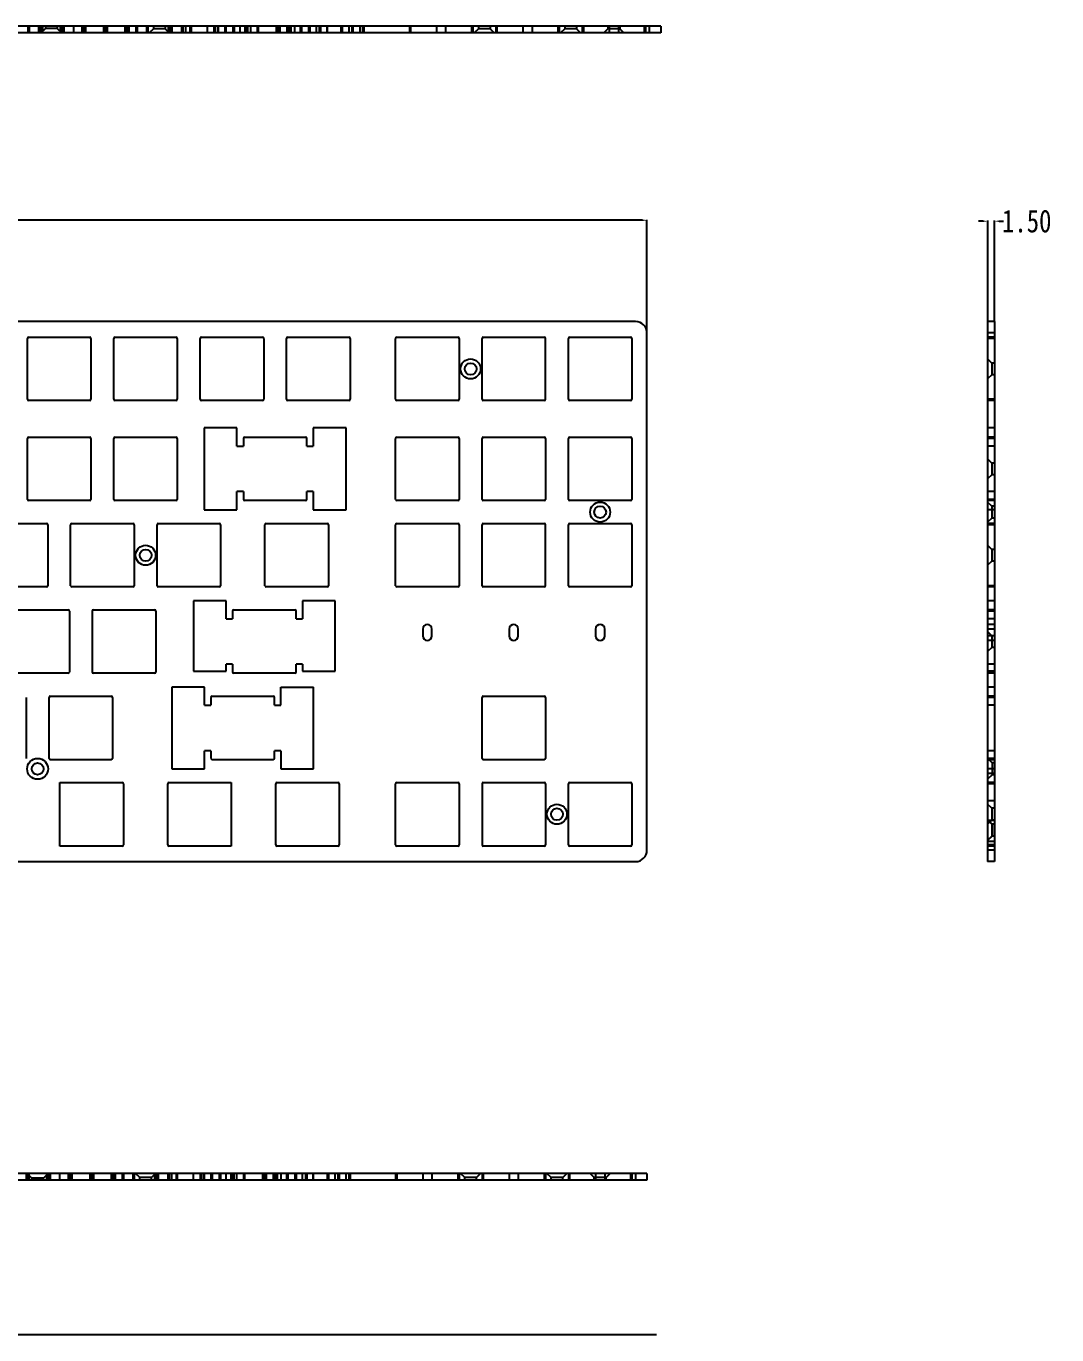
# Model space of a CAD drawing. Header units: inches. Extents: x -431 to 69, y 16 to 674.
# Drawn here: x -157.8 to 69, y 386.5 to 674.4 of the extents above; entities that cross this region are included whole.
import ezdxf

# ---------------------------------------------------------------- set-up
doc = ezdxf.new("R2010")
doc.units = ezdxf.units.IN
doc.header["$LTSCALE"] = 2.568399
doc.header["$MEASUREMENT"] = 0
doc.header["$PDMODE"] = 3
doc.header["$PDSIZE"] = 0.3125
doc.layers.get('0').update_dxf_attribs({"linetype": 'CONTINUOUS'})
doc.layers.get('Defpoints').update_dxf_attribs({"linetype": 'CONTINUOUS'})
doc.styles.get("Standard").update_dxf_attribs({"font": 'txt', "width": 0.8})
doc.dimstyles.get("Standard").update_dxf_attribs({"dimtxt": 5, "dimasz": 1, "dimexe": 0.125, "dimexo": 0.0625, "dimgap": 0.09, "dimtad": 0, "dimtih": 1, "dimtoh": 1, "dimzin": 4, "dimdsep": 46, "dimtxsty": 'Standard', "dimblk": '_FILLED', "dimcen": 0.09, "dimazin": 1, "dimtp": 0.01, "dimtm": 0.01, "dimtfac": 1, "dimtofl": 0, "dimtmove": 0, "dimatfit": 3, "dimldrblk": '_FILLED', "dimfxl": 1, "dimtolj": 1, "dimtzin": 4, "dimarcsym": 0})

# ---------------------------------------------------------------- blocks, each defined once
blk = doc.blocks.new('_FILLED')
at = {"color": 0, "linetype": 'ByBlock'}
blk.add_solid([(0, 0), (-1, 0.17), (-1, -0.17)], dxfattribs=at)
blk = doc.blocks.new('*D2')
at = {"color": 0, "lineweight": -2, "transparency": 16777216}
for p, q in [((-369.81, 606.94), (-369.81, 631.8)), ((-368.81, 631.68), (-205.26, 631.68)), ((-22.21, 631.68), (-185.75, 631.68)), ((-21.21, 606.94), (-21.21, 631.8))]:
    blk.add_line(p, q, dxfattribs=at)
at = {"layer": 'Defpoints', "color": 0, "transparency": 16777216}
for p in [(-21.21, 631.68), (-369.81, 606.88), (-21.21, 606.88)]:
    blk.add_point(p, dxfattribs=at)
at = {"color": 0, "lineweight": -2, "transparency": 16777216, "rotation": 180}
blk.add_blockref('_FILLED', (-369.81, 631.68), dxfattribs=at)
at = {"color": 0, "lineweight": -2, "transparency": 16777216}
blk.add_blockref('_FILLED', (-21.21, 631.68), dxfattribs=at)
at = {"color": 0, "transparency": 16777216, "insert": (-195.51, 631.68), "char_height": 5, "attachment_point": 5}
blk.add_mtext('\\A1;348.60', dxfattribs=at)
blk = doc.blocks.new('*D4')
at = {"color": 0, "lineweight": -2, "transparency": 16777216}
for p, q in [((52.74, 631.47), (51.74, 631.47)), ((53.74, 609.44), (53.74, 631.6)), ((55.24, 609.44), (55.24, 631.6)), ((56.24, 631.47), (57.24, 631.47))]:
    blk.add_line(p, q, dxfattribs=at)
at = {"layer": 'Defpoints', "color": 0, "transparency": 16777216}
for p in [(55.24, 631.47), (53.74, 609.38), (55.24, 609.38)]:
    blk.add_point(p, dxfattribs=at)
at = {"color": 0, "lineweight": -2, "transparency": 16777216}
blk.add_blockref('_FILLED', (53.74, 631.47), dxfattribs=at)
at = {"color": 0, "lineweight": -2, "transparency": 16777216, "rotation": 180}
blk.add_blockref('_FILLED', (55.24, 631.47), dxfattribs=at)
at = {"color": 0, "transparency": 16777216, "insert": (62.33, 631.47), "char_height": 5, "attachment_point": 5}
blk.add_mtext('\\A1;1.50', dxfattribs=at)

msp = doc.modelspace()

# ---------------------------------------------------------------- linework, layer by layer
at = {"color": 7, "linetype": 'Continuous'}
for p, q in [((-18.196, 674.378), (-366.797, 674.378)), ((-157.421, 674.378), (-157.421, 672.878)), ((-157.141, 674.378), (-157.141, 672.878)), ((-155.046, 674.378), (-155.046, 672.878)), ((-154.766, 674.378), (-154.766, 672.878)), ((-153.551, 673.878), (-154.551, 672.878)), ((-154.486, 674.378), (-154.486, 672.878)), ((-154.206, 674.378), (-154.206, 672.878)), ((-153.551, 674.378), (-153.551, 673.878)), ((-150.951, 673.878), (-153.551, 673.878)), ((-150.951, 674.378), (-150.951, 673.878)), ((-150.951, 673.878), (-149.951, 672.878)), ((-150.296, 674.378), (-150.296, 672.878)), ((-150.016, 674.378), (-150.016, 672.878)), ((-149.736, 674.378), (-149.736, 672.878)), ((-149.456, 674.378), (-149.456, 672.878)), ((-147.361, 674.378), (-147.361, 672.878)), ((-145.546, 674.378), (-145.546, 672.878)), ((-145.266, 674.378), (-145.266, 672.878)), ((-144.986, 674.378), (-144.986, 672.878)), ((-144.706, 674.378), (-144.706, 672.878)), ((-140.796, 674.378), (-140.796, 672.878)), ((-140.516, 674.378), (-140.516, 672.878)), ((-140.236, 674.378), (-140.236, 672.878)), ((-139.956, 674.378), (-139.956, 672.878)), ((-136.046, 674.378), (-136.046, 672.878)), ((-135.766, 674.378), (-135.766, 672.878)), ((-135.486, 674.378), (-135.486, 672.878)), ((-135.206, 674.378), (-135.206, 672.878)), ((-133.671, 674.378), (-133.671, 672.878)), ((-133.391, 674.378), (-133.391, 672.878)), ((-131.296, 674.378), (-131.296, 672.878)), ((-131.016, 674.378), (-131.016, 672.878)), ((-129.786, 673.778), (-130.686, 672.878)), ((-129.786, 674.378), (-129.786, 673.778)), ((-127.186, 673.778), (-129.786, 673.778)), ((-127.186, 674.378), (-127.186, 673.778)), ((-127.186, 673.778), (-126.286, 672.878)), ((-126.546, 674.378), (-126.546, 672.878)), ((-126.266, 674.378), (-126.266, 672.878)), ((-125.986, 674.378), (-125.986, 672.878)), ((-125.706, 674.378), (-125.706, 672.878)), ((-123.611, 674.378), (-123.611, 672.878)), ((-123.331, 674.378), (-123.331, 672.878)), ((-122.726, 674.378), (-122.726, 672.878)), ((-121.796, 674.378), (-121.796, 672.878)), ((-121.516, 674.378), (-121.516, 672.878)), ((-117.976, 674.378), (-117.976, 672.878)), ((-116.486, 674.378), (-116.486, 672.878)), ((-116.206, 674.378), (-116.206, 672.878)), ((-115.601, 674.378), (-115.601, 672.878)), ((-115.526, 674.378), (-115.526, 672.878)), ((-114.111, 674.378), (-114.111, 672.878)), ((-113.831, 674.378), (-113.831, 672.878)), ((-112.296, 674.378), (-112.296, 672.878)), ((-112.016, 674.378), (-112.016, 672.878)), ((-110.776, 674.378), (-110.776, 672.878)), ((-109.641, 674.378), (-109.641, 672.878)), ((-109.361, 674.378), (-109.361, 672.878)), ((-109.081, 674.378), (-109.081, 672.878)), ((-108.401, 674.378), (-108.401, 672.878)), ((-106.986, 674.378), (-106.986, 672.878)), ((-106.706, 674.378), (-106.706, 672.878)), ((-102.796, 674.378), (-102.796, 672.878)), ((-102.516, 674.378), (-102.516, 672.878)), ((-102.236, 674.378), (-102.236, 672.878)), ((-101.956, 674.378), (-101.956, 672.878)), ((-100.421, 674.378), (-100.421, 672.878)), ((-100.141, 674.378), (-100.141, 672.878)), ((-99.861, 674.378), (-99.861, 672.878)), ((-99.581, 674.378), (-99.581, 672.878)), ((-98.726, 674.378), (-98.726, 672.878)), ((-97.486, 674.378), (-97.486, 672.878)), ((-97.206, 674.378), (-97.206, 672.878)), ((-95.671, 674.378), (-95.671, 672.878)), ((-95.391, 674.378), (-95.391, 672.878)), ((-93.976, 674.378), (-93.976, 672.878)), ((-93.296, 674.378), (-93.296, 672.878)), ((-93.016, 674.378), (-93.016, 672.878)), ((-91.601, 674.378), (-91.601, 672.878)), ((-91.526, 674.378), (-91.526, 672.878)), ((-88.546, 674.378), (-88.546, 672.878)), ((-88.266, 674.378), (-88.266, 672.878)), ((-86.776, 674.378), (-86.776, 672.878)), ((-86.171, 674.378), (-86.171, 672.878)), ((-85.891, 674.378), (-85.891, 672.878)), ((-84.401, 674.378), (-84.401, 672.878)), ((-83.796, 674.378), (-83.796, 672.878)), ((-83.516, 674.378), (-83.516, 672.878)), ((-73.486, 674.378), (-73.486, 672.878)), ((-73.206, 674.378), (-73.206, 672.878)), ((-67.501, 674.378), (-67.501, 672.878)), ((-65.501, 674.378), (-65.501, 672.878)), ((-59.796, 674.378), (-59.796, 672.878)), ((-59.516, 674.378), (-59.516, 672.878)), ((-58.301, 673.778), (-59.201, 672.878)), ((-58.301, 674.378), (-58.301, 673.778)), ((-55.701, 673.778), (-58.301, 673.778)), ((-55.701, 674.378), (-55.701, 673.778)), ((-55.701, 673.778), (-54.801, 672.878)), ((-54.486, 674.378), (-54.486, 672.878)), ((-54.206, 674.378), (-54.206, 672.878)), ((-48.501, 674.378), (-48.501, 672.878)), ((-46.501, 674.378), (-46.501, 672.878)), ((-40.796, 674.378), (-40.796, 672.878)), ((-40.516, 674.378), (-40.516, 672.878)), ((-39.301, 673.778), (-40.201, 672.878)), ((-39.301, 674.378), (-39.301, 673.778)), ((-36.701, 673.778), (-39.301, 673.778)), ((-36.701, 674.378), (-36.701, 673.778)), ((-36.701, 673.778), (-35.801, 672.878)), ((-35.486, 674.378), (-35.486, 672.878)), ((-35.206, 674.378), (-35.206, 672.878)), ((-29.801, 673.778), (-30.701, 672.878)), ((-29.801, 674.378), (-29.801, 673.778)), ((-27.201, 673.778), (-29.801, 673.778)), ((-29.501, 674.378), (-29.501, 672.878)), ((-27.501, 674.378), (-27.501, 672.878)), ((-27.201, 674.378), (-27.201, 673.778)), ((-27.201, 673.778), (-26.301, 672.878)), ((-21.796, 674.378), (-21.796, 672.878)), ((-21.516, 674.378), (-21.516, 672.878)), ((-20.696, 674.378), (-20.696, 672.878)), ((-18.196, 674.378), (-18.196, 672.878)), ((-18.196, 672.878), (-366.797, 672.878)), ((-23.706, 609.382), (-367.307, 609.382)), ((53.735, 609.382), (53.735, 490.582)), ((55.235, 609.382), (53.735, 609.382)), ((55.235, 609.382), (55.235, 490.582)), ((-157.496, 592.282), (-157.496, 605.692)), ((-157.216, 605.972), (-143.806, 605.972)), ((-143.526, 605.692), (-143.526, 592.282)), ((-138.496, 592.282), (-138.496, 605.692)), ((-138.216, 605.972), (-124.806, 605.972)), ((-124.526, 605.692), (-124.526, 592.282)), ((-119.496, 592.282), (-119.496, 605.692)), ((-119.216, 605.972), (-105.806, 605.972)), ((-105.526, 605.692), (-105.526, 592.282)), ((-100.496, 592.282), (-100.496, 605.692)), ((-100.216, 605.972), (-86.806, 605.972)), ((-86.526, 605.692), (-86.526, 592.282)), ((-76.496, 592.282), (-76.496, 605.692)), ((-76.216, 605.972), (-62.806, 605.972)), ((-62.526, 605.692), (-62.526, 592.282)), ((-57.496, 592.282), (-57.496, 605.692)), ((-57.216, 605.972), (-43.806, 605.972)), ((-43.526, 592.282), (-43.526, 605.692)), ((-38.496, 592.282), (-38.496, 605.692)), ((-38.216, 605.972), (-24.806, 605.972)), ((-24.526, 605.692), (-24.526, 592.282)), ((-21.206, 493.082), (-21.206, 606.882)), ((55.235, 606.882), (53.735, 606.882)), ((55.235, 605.972), (53.735, 605.972)), ((55.235, 605.692), (53.735, 605.692)), ((54.635, 600.272), (53.735, 601.172)), ((54.635, 600.272), (54.635, 597.672)), ((55.235, 600.272), (54.635, 600.272)), ((54.635, 597.672), (53.735, 596.772)), ((55.235, 597.672), (54.635, 597.672)), ((-143.806, 592.002), (-157.216, 592.002)), ((-124.806, 592.002), (-138.216, 592.002)), ((-105.806, 592.002), (-119.216, 592.002)), ((-86.806, 592.002), (-100.216, 592.002)), ((-62.806, 592.002), (-76.216, 592.002)), ((-43.806, 592.002), (-57.216, 592.002)), ((-24.806, 592.002), (-38.216, 592.002)), ((55.235, 592.282), (53.735, 592.282)), ((55.235, 592.002), (53.735, 592.002)), ((-111.411, 585.984), (-118.611, 585.984)), ((-118.611, 585.984), (-118.611, 567.984)), ((-111.411, 581.984), (-111.411, 585.984)), ((-87.411, 585.984), (-94.611, 585.984)), ((-94.611, 585.984), (-94.611, 581.984)), ((-87.411, 567.984), (-87.411, 585.984)), ((55.235, 585.984), (53.735, 585.984)), ((-157.496, 570.279), (-157.496, 583.689)), ((-157.216, 583.969), (-143.806, 583.969)), ((-143.526, 583.689), (-143.526, 570.279)), ((-138.496, 570.279), (-138.496, 583.689)), ((-138.216, 583.969), (-124.806, 583.969)), ((-124.526, 583.689), (-124.526, 570.279)), ((-111.411, 581.984), (-109.996, 581.984)), ((-109.996, 583.689), (-109.996, 581.984)), ((-109.716, 583.969), (-96.306, 583.969)), ((-96.026, 581.984), (-96.026, 583.689)), ((-96.026, 581.984), (-94.611, 581.984)), ((-76.496, 570.279), (-76.496, 583.689)), ((-76.216, 583.969), (-62.806, 583.969)), ((-62.526, 583.689), (-62.526, 570.279)), ((-57.496, 570.279), (-57.496, 583.689)), ((-57.216, 583.969), (-43.806, 583.969)), ((-43.526, 583.689), (-43.526, 570.279)), ((-38.496, 570.279), (-38.496, 583.689)), ((-38.216, 583.969), (-24.806, 583.969)), ((-24.526, 583.689), (-24.526, 570.279)), ((55.235, 583.969), (53.735, 583.969)), ((55.235, 583.689), (53.735, 583.689)), ((55.235, 581.984), (53.735, 581.984)), ((54.635, 578.269), (53.735, 579.169)), ((54.635, 578.269), (54.635, 575.669)), ((55.235, 578.269), (54.635, 578.269)), ((54.635, 575.669), (53.735, 574.769)), ((55.235, 575.669), (54.635, 575.669)), ((-109.996, 571.984), (-111.411, 571.984)), ((-111.411, 567.984), (-111.411, 571.984)), ((-109.996, 571.984), (-109.996, 570.279)), ((-94.611, 571.984), (-96.026, 571.984)), ((-96.026, 570.279), (-96.026, 571.984)), ((-94.611, 571.984), (-94.611, 567.984)), ((55.235, 571.984), (53.735, 571.984)), ((55.235, 570.279), (53.735, 570.279)), ((-143.806, 569.999), (-157.216, 569.999)), ((-124.806, 569.999), (-138.216, 569.999)), ((-118.611, 567.984), (-111.411, 567.984)), ((-96.306, 569.999), (-109.716, 569.999)), ((-94.611, 567.984), (-87.411, 567.984)), ((-62.806, 569.999), (-76.216, 569.999)), ((-43.806, 569.999), (-57.216, 569.999)), ((-24.806, 569.999), (-38.216, 569.999)), ((55.235, 569.999), (53.735, 569.999)), ((54.635, 568.769), (53.735, 569.669)), ((55.235, 567.984), (53.735, 567.984)), ((54.635, 568.769), (54.635, 566.169)), ((55.235, 568.769), (54.635, 568.769)), ((-166.716, 564.969), (-153.306, 564.969)), ((-153.026, 564.689), (-153.026, 551.279)), ((-147.996, 551.279), (-147.996, 564.689)), ((-147.716, 564.969), (-134.306, 564.969)), ((-134.026, 564.689), (-134.026, 551.279)), ((-128.996, 551.279), (-128.996, 564.689)), ((-128.716, 564.969), (-115.306, 564.969)), ((-115.026, 564.689), (-115.026, 551.279)), ((-105.246, 551.279), (-105.246, 564.689)), ((-104.966, 564.969), (-91.556, 564.969)), ((-91.276, 564.689), (-91.276, 551.279)), ((-76.496, 551.279), (-76.496, 564.689)), ((-76.216, 564.969), (-62.806, 564.969)), ((-62.526, 564.689), (-62.526, 551.279)), ((-57.496, 551.279), (-57.496, 564.689)), ((-57.216, 564.969), (-43.806, 564.969)), ((-43.526, 551.279), (-43.526, 564.689)), ((-38.496, 551.279), (-38.496, 564.689)), ((-38.216, 564.969), (-24.806, 564.969)), ((-24.526, 564.689), (-24.526, 551.279)), ((54.635, 566.169), (53.735, 565.269)), ((55.235, 564.969), (53.735, 564.969)), ((55.235, 564.689), (53.735, 564.689)), ((55.235, 566.169), (54.635, 566.169)), ((54.635, 559.269), (53.735, 560.169)), ((54.635, 559.269), (54.635, 556.669)), ((55.235, 559.269), (54.635, 559.269)), ((54.635, 556.669), (53.735, 555.769)), ((55.235, 556.669), (54.635, 556.669)), ((-153.306, 550.999), (-166.716, 550.999)), ((-134.306, 550.999), (-147.716, 550.999)), ((-115.306, 550.999), (-128.716, 550.999)), ((-91.556, 550.999), (-104.966, 550.999)), ((-62.806, 550.999), (-76.216, 550.999)), ((-43.806, 550.999), (-57.216, 550.999)), ((-24.806, 550.999), (-38.216, 550.999)), ((55.235, 551.279), (53.735, 551.279)), ((55.235, 550.999), (53.735, 550.999)), ((-113.786, 547.984), (-120.986, 547.984)), ((-120.986, 547.984), (-120.986, 532.484)), ((-113.786, 543.984), (-113.786, 547.984)), ((-89.786, 547.984), (-96.986, 547.984)), ((-96.986, 547.984), (-96.986, 543.984)), ((-89.786, 532.484), (-89.786, 547.984)), ((55.235, 547.984), (53.735, 547.984)), ((-161.966, 545.969), (-148.556, 545.969)), ((-148.276, 545.689), (-148.276, 532.279)), ((-143.246, 545.689), (-143.246, 532.279)), ((-142.966, 545.969), (-129.556, 545.969)), ((-129.276, 545.689), (-129.276, 532.279)), ((-112.371, 545.689), (-112.371, 543.984)), ((-112.091, 545.969), (-98.681, 545.969)), ((-98.401, 543.984), (-98.401, 545.689)), ((55.235, 545.969), (53.735, 545.969)), ((55.235, 545.689), (53.735, 545.689)), ((-113.786, 543.984), (-112.371, 543.984)), ((-98.401, 543.984), (-96.986, 543.984)), ((-70.511, 541.749), (-70.511, 540.249)), ((-68.511, 540.249), (-68.511, 541.749)), ((-51.511, 541.749), (-51.511, 540.249)), ((-49.511, 540.249), (-49.511, 541.749)), ((-32.511, 541.749), (-32.511, 540.249)), ((-30.511, 540.249), (-30.511, 541.749)), ((55.235, 543.984), (53.735, 543.984)), ((55.235, 542.749), (53.735, 542.749)), ((55.235, 541.749), (53.735, 541.749)), ((54.635, 540.269), (53.735, 541.169)), ((55.235, 540.249), (53.735, 540.249)), ((55.235, 539.249), (53.735, 539.249)), ((55.235, 540.269), (54.635, 540.269)), ((54.635, 540.269), (54.635, 537.669)), ((54.635, 537.669), (53.735, 536.769)), ((55.235, 537.669), (54.635, 537.669)), ((-112.371, 533.984), (-113.786, 533.984)), ((-113.786, 532.484), (-113.786, 533.984)), ((-112.371, 533.984), (-112.371, 532.279)), ((-96.986, 533.984), (-98.401, 533.984)), ((-98.401, 532.279), (-98.401, 533.984)), ((-96.986, 533.984), (-96.986, 532.484)), ((55.235, 533.984), (53.735, 533.984)), ((-148.556, 531.999), (-161.966, 531.999)), ((-129.556, 531.999), (-142.966, 531.999)), ((-120.986, 532.484), (-113.786, 532.484)), ((-98.681, 531.999), (-112.091, 531.999)), ((-96.986, 532.484), (-89.786, 532.484)), ((55.235, 532.484), (53.735, 532.484)), ((55.235, 532.279), (53.735, 532.279)), ((55.235, 531.999), (53.735, 531.999)), ((-152.466, 526.969), (-139.056, 526.969)), ((-118.536, 528.984), (-125.736, 528.984)), ((-125.736, 528.984), (-125.736, 510.984)), ((-118.536, 524.984), (-118.536, 528.984)), ((-116.841, 526.969), (-103.431, 526.969)), ((-101.736, 528.984), (-94.536, 528.984)), ((-101.736, 524.984), (-101.736, 528.984)), ((-94.536, 510.984), (-94.536, 528.984)), ((-57.216, 526.969), (-43.806, 526.969)), ((55.235, 528.984), (53.735, 528.984)), ((55.235, 526.969), (53.735, 526.969)), ((-157.776, 526.689), (-157.776, 513.279)), ((-152.746, 513.279), (-152.746, 526.689)), ((-138.776, 526.689), (-138.776, 513.279)), ((-118.536, 524.984), (-117.121, 524.984)), ((-117.121, 526.689), (-117.121, 524.984)), ((-103.151, 524.984), (-103.151, 526.689)), ((-103.151, 524.984), (-101.736, 524.984)), ((-57.496, 513.279), (-57.496, 526.689)), ((-43.526, 526.689), (-43.526, 513.279)), ((55.235, 526.689), (53.735, 526.689)), ((55.235, 524.984), (53.735, 524.984)), ((-139.056, 512.999), (-152.466, 512.999)), ((-117.121, 514.984), (-118.536, 514.984)), ((-118.536, 510.984), (-118.536, 514.984)), ((-117.121, 514.984), (-117.121, 513.279)), ((-103.431, 512.999), (-116.841, 512.999)), ((-101.736, 514.984), (-103.151, 514.984)), ((-103.151, 513.279), (-103.151, 514.984)), ((-101.736, 514.984), (-101.736, 510.984)), ((-43.806, 512.999), (-57.216, 512.999)), ((55.235, 514.984), (53.735, 514.984)), ((54.735, 512.284), (53.735, 513.284)), ((55.235, 513.279), (53.735, 513.279)), ((55.235, 512.999), (53.735, 512.999)), ((-125.736, 510.984), (-118.536, 510.984)), ((-101.736, 510.984), (-94.536, 510.984)), ((55.235, 510.984), (53.735, 510.984)), ((55.235, 509.984), (53.735, 509.984)), ((54.735, 509.684), (53.735, 508.684)), ((55.235, 512.284), (54.735, 512.284)), ((54.735, 512.284), (54.735, 509.684)), ((55.235, 509.684), (54.735, 509.684)), ((-150.371, 507.969), (-136.681, 507.969)), ((-150.371, 493.999), (-150.371, 507.969)), ((-136.401, 507.689), (-136.401, 494.279)), ((-126.621, 494.279), (-126.621, 507.689)), ((-126.341, 507.969), (-112.651, 507.969)), ((-112.651, 507.969), (-112.651, 493.999)), ((-102.871, 494.279), (-102.871, 507.689)), ((-102.591, 507.969), (-89.181, 507.969)), ((-88.901, 507.689), (-88.901, 494.279)), ((-76.496, 494.279), (-76.496, 507.689)), ((-76.216, 507.969), (-62.806, 507.969)), ((-62.526, 507.689), (-62.526, 494.279)), ((-57.496, 507.689), (-57.496, 494.279)), ((-57.216, 507.969), (-43.806, 507.969)), ((-43.526, 507.689), (-43.526, 494.279)), ((-38.496, 494.279), (-38.496, 507.689)), ((-38.216, 507.969), (-24.806, 507.969)), ((-24.526, 507.689), (-24.526, 494.279)), ((55.235, 507.969), (53.735, 507.969)), ((55.235, 507.689), (53.735, 507.689)), ((55.235, 503.934), (53.735, 503.934)), ((54.635, 502.299), (53.735, 503.199)), ((55.235, 502.299), (54.635, 502.299)), ((54.635, 502.299), (54.635, 499.699)), ((54.635, 498.799), (53.735, 499.699)), ((54.635, 499.699), (53.735, 498.799)), ((55.235, 499.634), (53.735, 499.634)), ((54.735, 498.799), (53.9, 499.634)), ((55.235, 499.699), (54.635, 499.699)), ((55.235, 498.799), (54.635, 498.799)), ((54.635, 498.799), (54.635, 496.199)), ((54.735, 498.799), (54.735, 496.199)), ((54.635, 496.199), (53.735, 495.299)), ((54.735, 496.199), (53.735, 495.199)), ((55.235, 496.199), (54.635, 496.199)), ((-136.681, 493.999), (-150.371, 493.999)), ((-112.651, 493.999), (-126.341, 493.999)), ((-89.181, 493.999), (-102.591, 493.999)), ((-62.806, 493.999), (-76.216, 493.999)), ((-43.806, 493.999), (-57.216, 493.999)), ((-24.806, 493.999), (-38.216, 493.999)), ((55.235, 494.984), (53.735, 494.984)), ((55.235, 494.279), (53.735, 494.279)), ((55.235, 493.999), (53.735, 493.999)), ((55.235, 493.082), (53.735, 493.082)), ((-367.307, 490.582), (-23.706, 490.582)), ((55.235, 490.582), (53.735, 490.582)), ((-21.206, 421.958), (-369.807, 421.958)), ((-21.206, 420.458), (-369.807, 420.458)), ((-157.776, 421.958), (-157.776, 420.458)), ((-156.561, 420.958), (-157.561, 421.958)), ((-157.496, 421.958), (-157.496, 420.458)), ((-157.216, 421.958), (-157.216, 420.458)), ((-153.961, 420.958), (-156.561, 420.958)), ((-156.561, 420.458), (-156.561, 420.958)), ((-153.961, 420.958), (-152.961, 421.958)), ((-153.961, 420.458), (-153.961, 420.958)), ((-153.306, 421.958), (-153.306, 420.458)), ((-153.026, 421.958), (-153.026, 420.458)), ((-152.746, 421.958), (-152.746, 420.458)), ((-152.466, 421.958), (-152.466, 420.458)), ((-150.371, 420.458), (-150.371, 421.958)), ((-148.556, 421.958), (-148.556, 420.458)), ((-148.276, 421.958), (-148.276, 420.458)), ((-147.996, 421.958), (-147.996, 420.458)), ((-147.716, 421.958), (-147.716, 420.458)), ((-143.806, 421.958), (-143.806, 420.458)), ((-143.526, 421.958), (-143.526, 420.458)), ((-143.246, 421.958), (-143.246, 420.458)), ((-142.966, 421.958), (-142.966, 420.458)), ((-139.056, 421.958), (-139.056, 420.458)), ((-138.776, 421.958), (-138.776, 420.458)), ((-138.496, 421.958), (-138.496, 420.458)), ((-138.216, 421.958), (-138.216, 420.458)), ((-136.681, 421.958), (-136.681, 420.458)), ((-136.401, 421.958), (-136.401, 420.458)), ((-134.306, 421.958), (-134.306, 420.458)), ((-134.026, 421.958), (-134.026, 420.458)), ((-132.796, 421.058), (-133.696, 421.958)), ((-130.196, 421.058), (-132.796, 421.058)), ((-132.796, 420.458), (-132.796, 421.058)), ((-130.196, 421.058), (-129.296, 421.958)), ((-130.196, 420.458), (-130.196, 421.058)), ((-129.556, 421.958), (-129.556, 420.458)), ((-129.276, 421.958), (-129.276, 420.458)), ((-128.996, 421.958), (-128.996, 420.458)), ((-128.716, 421.958), (-128.716, 420.458)), ((-126.621, 421.958), (-126.621, 420.458)), ((-126.341, 421.958), (-126.341, 420.458)), ((-125.736, 420.458), (-125.736, 421.958)), ((-124.806, 421.958), (-124.806, 420.458)), ((-124.526, 421.958), (-124.526, 420.458)), ((-120.986, 420.458), (-120.986, 421.958)), ((-119.496, 421.958), (-119.496, 420.458)), ((-119.216, 421.958), (-119.216, 420.458)), ((-118.611, 420.458), (-118.611, 421.958)), ((-118.536, 420.458), (-118.536, 421.958)), ((-117.121, 421.958), (-117.121, 420.458)), ((-116.841, 421.958), (-116.841, 420.458)), ((-115.306, 421.958), (-115.306, 420.458)), ((-115.026, 421.958), (-115.026, 420.458)), ((-113.786, 420.458), (-113.786, 421.958)), ((-112.651, 420.458), (-112.651, 421.958)), ((-112.371, 421.958), (-112.371, 420.458)), ((-112.091, 421.958), (-112.091, 420.458)), ((-111.411, 420.458), (-111.411, 421.958)), ((-109.996, 421.958), (-109.996, 420.458)), ((-109.716, 421.958), (-109.716, 420.458)), ((-105.806, 421.958), (-105.806, 420.458)), ((-105.526, 421.958), (-105.526, 420.458)), ((-105.246, 421.958), (-105.246, 420.458)), ((-104.966, 421.958), (-104.966, 420.458)), ((-103.431, 421.958), (-103.431, 420.458)), ((-103.151, 421.958), (-103.151, 420.458)), ((-102.871, 421.958), (-102.871, 420.458)), ((-102.591, 421.958), (-102.591, 420.458)), ((-101.736, 421.958), (-101.736, 420.458)), ((-100.496, 421.958), (-100.496, 420.458)), ((-100.216, 421.958), (-100.216, 420.458)), ((-98.681, 421.958), (-98.681, 420.458)), ((-98.401, 421.958), (-98.401, 420.458)), ((-96.986, 420.458), (-96.986, 421.958)), ((-96.306, 421.958), (-96.306, 420.458)), ((-96.026, 421.958), (-96.026, 420.458)), ((-94.611, 420.458), (-94.611, 421.958)), ((-94.536, 420.458), (-94.536, 421.958)), ((-91.556, 421.958), (-91.556, 420.458)), ((-91.276, 421.958), (-91.276, 420.458)), ((-89.786, 420.458), (-89.786, 421.958)), ((-89.181, 421.958), (-89.181, 420.458)), ((-88.901, 421.958), (-88.901, 420.458)), ((-87.411, 420.458), (-87.411, 421.958)), ((-86.806, 421.958), (-86.806, 420.458)), ((-86.526, 421.958), (-86.526, 420.458)), ((-76.496, 421.958), (-76.496, 420.458)), ((-76.216, 421.958), (-76.216, 420.458)), ((-70.511, 421.958), (-70.511, 420.458)), ((-68.511, 421.958), (-68.511, 420.458)), ((-62.806, 421.958), (-62.806, 420.458)), ((-62.526, 421.958), (-62.526, 420.458)), ((-61.311, 421.058), (-62.211, 421.958)), ((-58.711, 421.058), (-61.311, 421.058)), ((-61.311, 420.458), (-61.311, 421.058)), ((-58.711, 421.058), (-57.811, 421.958)), ((-58.711, 420.458), (-58.711, 421.058)), ((-57.496, 421.958), (-57.496, 420.458)), ((-57.216, 421.958), (-57.216, 420.458)), ((-51.511, 421.958), (-51.511, 420.458)), ((-49.511, 421.958), (-49.511, 420.458)), ((-43.806, 421.958), (-43.806, 420.458)), ((-43.526, 421.958), (-43.526, 420.458)), ((-42.311, 421.058), (-43.211, 421.958)), ((-39.711, 421.058), (-42.311, 421.058)), ((-42.311, 420.458), (-42.311, 421.058)), ((-39.711, 421.058), (-38.811, 421.958)), ((-39.711, 420.458), (-39.711, 421.058)), ((-38.496, 421.958), (-38.496, 420.458)), ((-38.216, 421.958), (-38.216, 420.458)), ((-32.811, 421.058), (-33.711, 421.958)), ((-30.211, 421.058), (-32.811, 421.058)), ((-32.811, 420.458), (-32.811, 421.058)), ((-32.511, 421.958), (-32.511, 420.458)), ((-30.511, 421.958), (-30.511, 420.458)), ((-30.211, 421.058), (-29.311, 421.958)), ((-30.211, 420.458), (-30.211, 421.058)), ((-24.806, 421.958), (-24.806, 420.458)), ((-24.526, 421.958), (-24.526, 420.458)), ((-23.706, 421.958), (-23.706, 420.458)), ((-21.206, 421.958), (-21.206, 420.458)), ((-19.096, 386.466), (-362.697, 386.466))]:
    msp.add_line(p, q, dxfattribs=at)
for centre, radius in [((-60.011, 598.972), 2.2), ((-60.011, 598.972), 1.3), ((-31.511, 567.469), 2.2), ((-31.511, 567.469), 1.3), ((-131.496, 557.969), 2.2), ((-131.496, 557.969), 1.3), ((-155.261, 510.984), 2.3), ((-155.261, 510.984), 1.3), ((-41.011, 500.999), 2.2), ((-41.011, 500.999), 1.3)]:
    msp.add_circle(centre, radius, dxfattribs=at)
for centre, radius, start, end in [((-23.706, 606.882), 2.5, 0, 90), ((-157.216, 605.692), 0.28, 90, 180), ((-143.806, 605.692), 0.28, 0, 90), ((-138.216, 605.692), 0.28, 90, 180), ((-124.806, 605.692), 0.28, 0, 90), ((-119.216, 605.692), 0.28, 90, 180), ((-105.806, 605.692), 0.28, 0, 90), ((-100.216, 605.692), 0.28, 90, 180), ((-86.806, 605.692), 0.28, 0, 90), ((-76.216, 605.692), 0.28, 90, 180), ((-62.806, 605.692), 0.28, 0, 90), ((-57.216, 605.692), 0.28, 90, 180), ((-43.806, 605.692), 0.28, 0, 90), ((-38.216, 605.692), 0.28, 90, 180), ((-24.806, 605.692), 0.28, 0, 90), ((-157.216, 592.282), 0.28, 180, 270), ((-143.806, 592.282), 0.28, 270, 0), ((-138.216, 592.282), 0.28, 180, 270), ((-124.806, 592.282), 0.28, 270, 0), ((-119.216, 592.282), 0.28, 180, 270), ((-105.806, 592.282), 0.28, 270, 0), ((-100.216, 592.282), 0.28, 180, 270), ((-86.806, 592.282), 0.28, 270, 0), ((-76.216, 592.282), 0.28, 180, 270), ((-62.806, 592.282), 0.28, 270, 0), ((-57.216, 592.282), 0.28, 180, 270), ((-43.806, 592.282), 0.28, 270, 0), ((-38.216, 592.282), 0.28, 180, 270), ((-24.806, 592.282), 0.28, 270, 0), ((-157.216, 583.689), 0.28, 90, 180), ((-143.806, 583.689), 0.28, 0, 90), ((-138.216, 583.689), 0.28, 90, 180), ((-124.806, 583.689), 0.28, 0, 90), ((-109.716, 583.689), 0.28, 90, 180), ((-96.306, 583.689), 0.28, 0, 90), ((-76.216, 583.689), 0.28, 90, 180), ((-62.806, 583.689), 0.28, 0, 90), ((-57.216, 583.689), 0.28, 90, 180), ((-43.806, 583.689), 0.28, 0, 90), ((-38.216, 583.689), 0.28, 90, 180), ((-24.806, 583.689), 0.28, 0, 90), ((-157.216, 570.279), 0.28, 180, 270), ((-143.806, 570.279), 0.28, 270, 0), ((-138.216, 570.279), 0.28, 180, 270), ((-124.806, 570.279), 0.28, 270, 0), ((-109.716, 570.279), 0.28, 180, 270), ((-96.306, 570.279), 0.28, 270, 0), ((-76.216, 570.279), 0.28, 180, 270), ((-62.806, 570.279), 0.28, 270, 0), ((-57.216, 570.279), 0.28, 180, 270), ((-43.806, 570.279), 0.28, 270, 0), ((-38.216, 570.279), 0.28, 180, 270), ((-24.806, 570.279), 0.28, 270, 0), ((-153.306, 564.689), 0.28, 0, 90), ((-147.716, 564.689), 0.28, 90, 180), ((-134.306, 564.689), 0.28, 0, 90), ((-128.716, 564.689), 0.28, 90, 180), ((-115.306, 564.689), 0.28, 0, 90), ((-104.966, 564.689), 0.28, 90, 180), ((-91.556, 564.689), 0.28, 0, 90), ((-76.216, 564.689), 0.28, 90, 180), ((-62.806, 564.689), 0.28, 0, 90), ((-57.216, 564.689), 0.28, 90, 180), ((-43.806, 564.689), 0.28, 0, 90), ((-38.216, 564.689), 0.28, 90, 180), ((-24.806, 564.689), 0.28, 0, 90), ((-153.306, 551.279), 0.28, 270, 0), ((-147.716, 551.279), 0.28, 180, 270), ((-134.306, 551.279), 0.28, 270, 0), ((-128.716, 551.279), 0.28, 180, 270), ((-115.306, 551.279), 0.28, 270, 0), ((-104.966, 551.279), 0.28, 180, 270), ((-91.556, 551.279), 0.28, 270, 0), ((-76.216, 551.279), 0.28, 180, 270), ((-62.806, 551.279), 0.28, 270, 0), ((-57.216, 551.279), 0.28, 180, 270), ((-43.806, 551.279), 0.28, 270, 0), ((-38.216, 551.279), 0.28, 180, 270), ((-24.806, 551.279), 0.28, 270, 0), ((-148.556, 545.689), 0.28, 0, 90), ((-142.966, 545.689), 0.28, 90, 180), ((-129.556, 545.689), 0.28, 0, 90), ((-112.091, 545.689), 0.28, 90, 180), ((-98.681, 545.689), 0.28, 0, 90), ((-69.511, 541.749), 1, 0, 180), ((-50.511, 541.749), 1, 0, 180), ((-31.511, 541.749), 1, 0, 180), ((-69.511, 540.249), 1, 180, 0), ((-50.511, 540.249), 1, 180, 0), ((-31.511, 540.249), 1, 180, 0), ((-148.556, 532.279), 0.28, 270, 0), ((-142.966, 532.279), 0.28, 180, 270), ((-129.556, 532.279), 0.28, 270, 0), ((-112.091, 532.279), 0.28, 180, 270), ((-98.681, 532.279), 0.28, 270, 0), ((-152.466, 526.689), 0.28, 90, 180), ((-139.056, 526.689), 0.28, 0, 90), ((-116.841, 526.689), 0.28, 90, 180), ((-103.431, 526.689), 0.28, 0, 90), ((-57.216, 526.689), 0.28, 90, 180), ((-43.806, 526.689), 0.28, 0, 90), ((-152.466, 513.279), 0.28, 180, 270), ((-139.056, 513.279), 0.28, 270, 0), ((-116.841, 513.279), 0.28, 180, 270), ((-103.431, 513.279), 0.28, 270, 0), ((-57.216, 513.279), 0.28, 180, 270), ((-43.806, 513.279), 0.28, 270, 0), ((-136.681, 507.689), 0.28, 0, 90), ((-126.341, 507.689), 0.28, 90, 180), ((-102.591, 507.689), 0.28, 90, 180), ((-89.181, 507.689), 0.28, 0, 90), ((-76.216, 507.689), 0.28, 90, 180), ((-62.806, 507.689), 0.28, 0, 90), ((-57.216, 507.689), 0.28, 90, 180), ((-43.806, 507.689), 0.28, 0, 90), ((-38.216, 507.689), 0.28, 90, 180), ((-24.806, 507.689), 0.28, 0, 90), ((-136.681, 494.279), 0.28, 270, 0), ((-126.341, 494.279), 0.28, 180, 270), ((-102.591, 494.279), 0.28, 180, 270), ((-89.181, 494.279), 0.28, 270, 0), ((-76.216, 494.279), 0.28, 180, 270), ((-62.806, 494.279), 0.28, 270, 0), ((-57.216, 494.279), 0.28, 180, 270), ((-43.806, 494.279), 0.28, 270, 0), ((-38.216, 494.279), 0.28, 180, 270), ((-24.806, 494.279), 0.28, 270, 0), ((-23.706, 493.082), 2.5, 270, 0)]:
    msp.add_arc(centre, radius, start, end, dxfattribs=at)

# ---------------------------------------------------------------- dimensions: what is measured, and where the dimension line sits
for base, p1, p2, picture, middle in [((-21.206, 631.678), (-369.807, 606.882), (-21.206, 606.882), '*D2', (-195.507, 631.678)), ((55.235, 631.473), (53.735, 609.382), (55.235, 609.382), '*D4', (62.325, 631.473))]:
    dim = msp.add_linear_dim(base=base, p1=p1, p2=p2, dimstyle='Standard')
    dim.commit()
    dim.dimension.update_dxf_attribs({"geometry": picture, "text_midpoint": middle})

doc.saveas('drawing.dxf')
